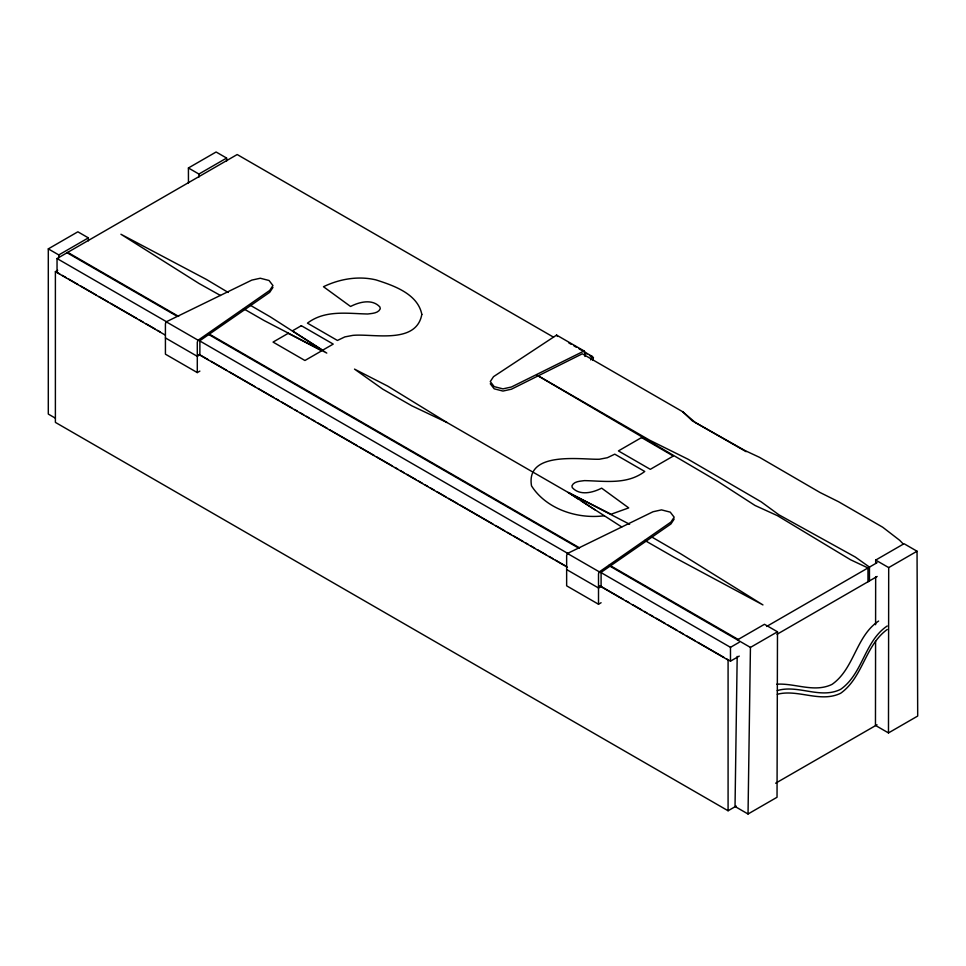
<?xml version="1.0" encoding="UTF-8"?>
<svg xmlns="http://www.w3.org/2000/svg" width="966" height="966" viewBox="0 0 966 966"><rect width="100%" height="100%" fill="white"/><g stroke="black" fill="none" stroke-linecap="round" stroke-linejoin="round"><path stroke-width="1.45" d="M197.293 372.586L165.428 354.184L165.415 323.803L166.237 321.823L251.812 280.104L260.289 278.244L269.043 280.49L272.943 285.55L269.707 290.44L198.115 340.225L197.293 342.205L197.293 372.586L199.877 371.101M598.509 604.233L566.644 585.831L566.644 555.438L567.465 553.47L653.028 511.751L661.505 509.879L670.259 512.137L674.159 517.184L670.923 522.087L599.331 571.86L598.509 573.84L598.509 604.233L601.094 602.736M867.975 581.774L867.975 567.948L850.587 559.773L777.437 515.675L755.014 505.46L717.847 481.454L537.229 375.327M875.582 641.243L875.462 725.406L888.478 732.928L917.7 716.048L917.048 551.224L904.031 543.713L875.679 560.087L875.679 563.093M875.594 624.712L875.667 576.617M888.478 732.928L888.696 567.597L917.048 551.224M737.42 639.903L764.468 624.29L777.485 631.8L777.038 797.264L748.034 814L735.029 806.489L737.191 656.409M748.034 814L750.437 647.413L777.485 631.8M592.532 360.342L593.39 357.734L591.88 356.212L579.032 348.798M590.649 359.871L591.88 356.212M272.943 287.433L269.707 292.324L199.877 340.708L199.877 354.848L197.293 356.333L165.428 337.931M674.159 519.068L670.923 523.97L601.094 572.355L601.094 586.483L598.509 587.968M887.223 629.482C865.077 645.469 863.012 677.383 840.637 693.274C820.267 703.115 798.097 688.843 777.304 694.276M878.625 621.041C855.804 636.292 854.403 668.665 832.04 684.375C814.314 692.96 795.235 683.059 776.809 684.194M887.211 625.992C864.401 641.243 863 673.628 840.637 689.338C820.303 699.42 797.952 684.29 777.232 690.605M55.303 418.121L48.3 414.076L48.3 248.878L77.86 231.804L88.365 237.877L88.365 240.884M188.455 182.972L188.418 167.975L216.106 152L226.612 158.062L226.612 161.068M48.3 248.878L58.805 254.939L88.365 237.877M188.418 167.975L198.924 174.049L226.612 158.062M59.663 273.861L57.042 272.352L57.042 258.538L237.189 154.536L553.542 337.182M736.225 806.067L728.086 810.764L55.388 422.384L55.388 271.651L57.718 270.311M599.971 571.981L730.477 647.329L739.256 642.269M766.606 626.475L877.08 562.695M726.565 658.897L730.477 661.155L739.256 656.095M777.038 634.276L877.176 576.461M775.626 783.209L877.019 724.778M584.104 350.972L556.597 335.093L493.517 376.668L490.281 381.558L494.181 386.617L502.948 388.875L511.425 387.004L584.104 350.972L584.925 352.3L584.925 356.454M604.173 515.772C577.499 519.273 546.321 509.142 531.517 485.874C525.468 450.506 581.556 459.828 599.427 459.236L607.373 457.715L614.774 454.165L644.757 471.468C627.151 484.896 604.909 481.02 584.466 480.621C580.216 481.237 573.901 481.237 571.932 485.85L572.283 487.613C579.89 496.029 592.87 492.684 601.637 488.144L628.721 507.899L611.067 514.238L568.624 492.636L578.634 499.253M447.017 422.516L411.733 405.768L382.681 389.105L354.51 369.109L387.801 386.159L447.017 422.516L568.08 492.406L629.627 524.26M220.489 295.487L199.117 283.545L120.931 234.255L206.313 279.391L228.218 292.457M746.163 451.677L695.242 422.504L682.757 411.782L582.329 353.798L511.425 389.201L502.948 391.061L494.181 388.815L490.281 383.756M243.529 308.709L264.032 320.495L326.774 353.085L270.323 316.872L249.904 305.027M644.805 540.441L674.268 557.346L762.947 604.921L680.559 553.723L651.277 536.71M568.757 342.87L571.329 344.355M573.901 345.84L576.461 347.325M584.406 352.542L586.978 354.027M589.538 355.512L593.39 357.734M875.679 560.087L888.696 567.597M537.277 375.303L649.659 440.194L688.021 459.212L761.22 501.873L778.922 514.818L855.308 557.044L869.46 567.09L869.46 580.916M67.729 252.368L178.65 316.413M209.694 334.321L579.552 547.867M610.234 565.581L738.567 639.673M67.077 252.742L176.706 316.039M208.028 334.115L578.67 548.108M608.689 565.436L750.437 647.413M57.042 258.538L166.671 321.823M199.298 340.66L568.648 553.904M166.237 321.823L198.115 340.225M567.465 553.47L599.331 571.86M62.271 275.37L66.183 277.628M68.791 279.138L77.932 284.415M80.54 285.924L96.202 294.956M98.81 296.465L107.951 301.742M110.559 303.252L136.653 318.321M139.273 319.831L143.185 322.089M145.794 323.598L154.934 328.863M157.543 330.372L160.151 331.881M199.298 354.486L208.439 359.763M211.047 361.272L226.708 370.304M229.316 371.813L255.422 386.883M258.031 388.392L273.692 397.437M276.3 398.946L278.908 400.443M281.529 401.953L291.961 407.978M294.57 409.487L297.19 410.997M299.798 412.506L303.71 414.764M306.319 416.274L308.927 417.783M311.535 419.292L315.459 421.55M318.068 423.06L327.196 428.324M329.817 429.834L357.215 445.664M359.823 447.161L374.18 455.457M376.8 456.966L392.462 465.998M395.07 467.508L397.678 469.017M400.286 470.527L404.199 472.785M406.807 474.294L415.948 479.571M418.556 481.068L422.468 483.338M425.088 484.835L427.697 486.345M430.305 487.854L434.217 490.112M436.825 491.622L445.966 496.898M448.574 498.408L457.715 503.672M460.323 505.182L492.95 524.019M495.558 525.528L504.699 530.805M507.307 532.314L511.219 534.572M513.827 536.082L522.968 541.346M525.576 542.856L528.185 544.365M530.793 545.875L534.705 548.133M537.325 549.642L546.454 554.919M549.062 556.416L552.987 558.686M555.595 560.183L564.724 565.46M599.971 585.807L623.456 599.367M626.065 600.876L628.673 602.386M632.597 604.644L641.726 609.92M644.334 611.43L646.954 612.927M649.563 614.436L653.475 616.694M656.083 618.204L665.224 623.481M667.832 624.99L676.961 630.267M679.581 631.764L683.493 634.034M686.102 635.531L695.242 640.808M697.85 642.318L723.945 657.387M55.388 271.651L165.114 334.997M199.068 354.607L567.428 567.271M600.079 586.12L728.086 660.032L728.086 810.764M566.644 569.566L598.509 587.98M568.08 492.406L621.718 526.953M581.278 500.943L594.984 509.855M682.757 411.782L692.199 420.741L744.653 450.385L759.566 457.365L820.074 492.527L838.536 501.716L882.719 527.231L899.66 540.284L903.367 544.112M556.597 335.093L557.418 336.434M198.924 174.049L198.936 177.044M730.477 647.329L730.477 661.155M58.805 254.939L58.805 257.946M421.828 314.385C416.334 344.874 372.731 333.342 352.783 335.383L344.838 336.905L337.424 340.455L307.454 323.151C325.047 309.724 347.301 313.588 367.732 313.998C371.982 313.382 378.298 313.382 380.278 308.77L379.916 307.007C372.308 298.591 359.328 301.935 350.561 306.476L323.477 286.721C339.67 278.92 358.277 275.708 375.931 279.886C393.633 285.562 417.735 293.785 421.828 314.385M288.206 333.342L273.052 342.085L304.93 360.499L321.726 350.803L288.206 333.342M301.332 325.687L292.408 330.843L322.656 350.187L333.222 344.089L301.332 325.687M641.557 437.562L618.421 450.917L650.299 469.331L673.326 456.037L641.557 437.562"/></g></svg>
